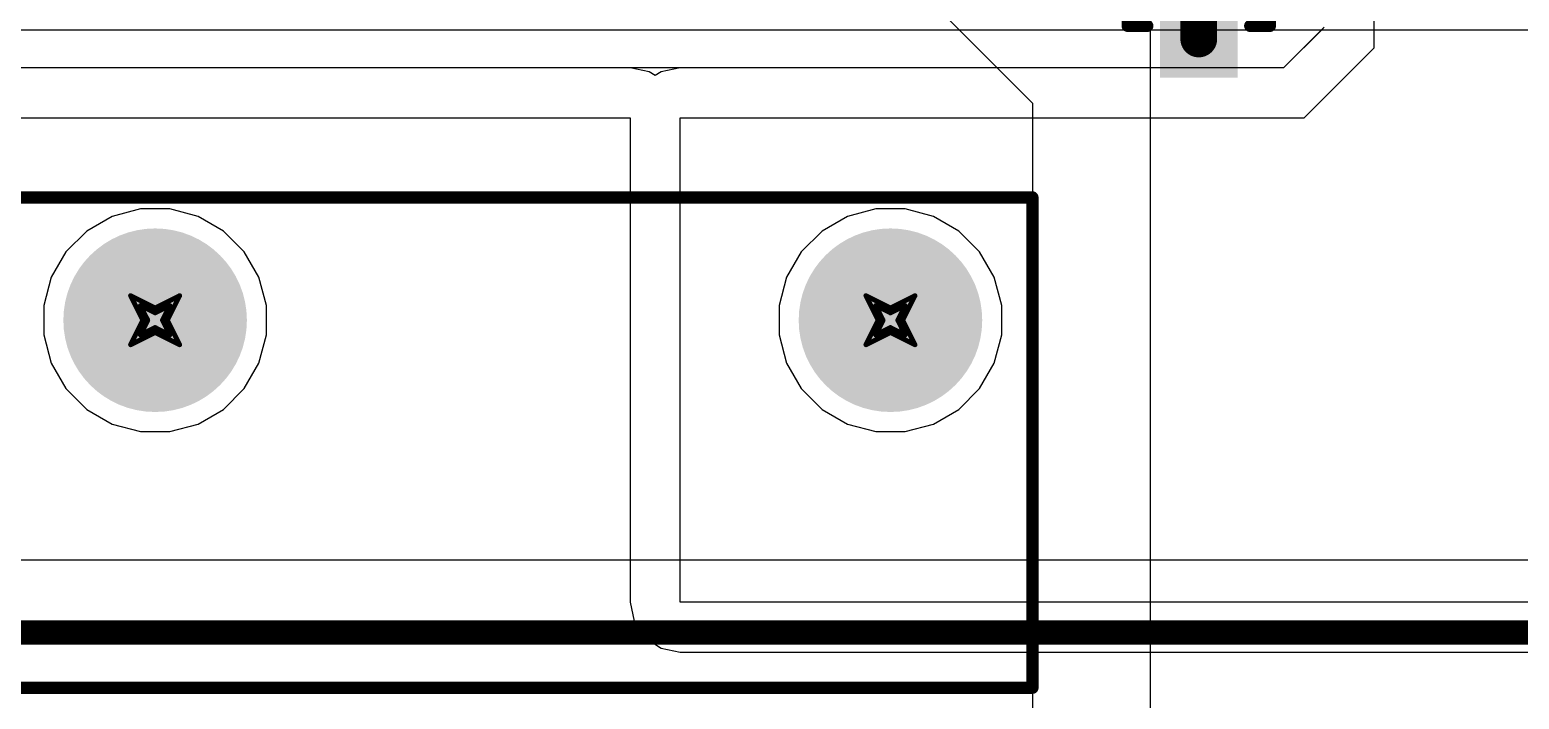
# Model space of a CAD drawing. Header units: inches. Extents: x -3 to 5259, y -3 to 5282.
# Drawn here: x 64.2 to 79.64, y 65.72 to 72.65 of the extents above; entities that cross this region are included whole.
import ezdxf

# ---------------------------------------------------------------- set-up
doc = ezdxf.new("R2010")
doc.units = ezdxf.units.IN
for name, color, linetype in [('Bottom Layer', 5, 'Continuous'), ('Bottom Solder', 6, 'Continuous'), ('Drill Drawing', 1, 'Continuous'), ('Layer 1', 16, 'Continuous'), ('Layer 2', 76, 'Continuous'), ('Multi-Layer', 9, 'Continuous'), ('Pad Holes', 156, 'Continuous'), ('Top Layer', 1, 'Continuous'), ('Top Overlay', 2, 'Continuous'), ('Top Paste', 8, 'Continuous'), ('Top Solder', 216, 'Continuous')]:
    doc.layers.add(name, color=color, linetype=linetype)

# ---------------------------------------------------------------- blocks, each defined once
blk = doc.blocks.new('G6DN_1A_SL_DC24_178')
at = {"layer": 'Bottom Layer'}
h = blk.add_hatch(color=5, dxfattribs=at)
edge = h.paths.add_edge_path()
edge.add_arc((1.27, 0), 0.9, 0, 360)
h = blk.add_hatch(color=5, dxfattribs=at)
edge = h.paths.add_edge_path()
edge.add_arc((8.89, 0), 0.9, 0, 360)
at = {"layer": 'Bottom Solder'}
h = blk.add_hatch(color=6, dxfattribs=at)
edge = h.paths.add_edge_path()
edge.add_arc((1.27, 0), 0.951, 0, 360)
h = blk.add_hatch(color=6, dxfattribs=at)
edge = h.paths.add_edge_path()
edge.add_arc((8.89, 0), 0.951, 0, 360)
at = {"layer": 'Layer 1'}
h = blk.add_hatch(color=16, dxfattribs=at)
edge = h.paths.add_edge_path()
edge.add_arc((1.27, 0), 0.9, 0, 360)
h = blk.add_hatch(color=16, dxfattribs=at)
edge = h.paths.add_edge_path()
edge.add_arc((8.89, 0), 0.9, 0, 360)
at = {"layer": 'Layer 2'}
h = blk.add_hatch(color=76, dxfattribs=at)
edge = h.paths.add_edge_path()
edge.add_arc((1.27, 0), 0.9, 0, 360)
h = blk.add_hatch(color=76, dxfattribs=at)
edge = h.paths.add_edge_path()
edge.add_arc((8.89, 0), 0.9, 0, 360)
at = {"layer": 'Multi-Layer'}
h = blk.add_hatch(color=9, dxfattribs=at)
edge = h.paths.add_edge_path()
edge.add_arc((1.27, 0), 0.9, 0, 360)
h = blk.add_hatch(color=9, dxfattribs=at)
edge = h.paths.add_edge_path()
edge.add_arc((8.89, 0), 0.9, 0, 360)
at = {"layer": 'Pad Holes'}
h = blk.add_hatch(color=7, dxfattribs=at)
edge = h.paths.add_edge_path()
edge.add_arc((1.27, 0), 0.6, 0, 360)
h = blk.add_hatch(color=7, dxfattribs=at)
edge = h.paths.add_edge_path()
edge.add_arc((8.89, 0), 0.6, 0, 360)
at = {"layer": 'Top Layer'}
h = blk.add_hatch(color=1, dxfattribs=at)
edge = h.paths.add_edge_path()
edge.add_arc((1.27, 0), 0.9, 0, 360)
h = blk.add_hatch(color=1, dxfattribs=at)
edge = h.paths.add_edge_path()
edge.add_arc((8.89, 0), 0.9, 0, 360)
at = {"layer": 'Top Solder'}
h = blk.add_hatch(color=216, dxfattribs=at)
edge = h.paths.add_edge_path()
edge.add_arc((1.27, 0), 0.951, 0, 360)
h = blk.add_hatch(color=216, dxfattribs=at)
edge = h.paths.add_edge_path()
edge.add_arc((8.89, 0), 0.951, 0, 360)
at = {"layer": 'Top Overlay'}
for points in [[(-9.959, 1.272, 0.127, 0.127, 0), (10.361, 1.272, 0.127, 0.127, 0)], [(10.361, -3.808, 0.127, 0.127, 0), (10.361, 1.272, 0.127, 0.127, 0)], [(-9.959, -3.808, 0.127, 0.127, 0), (10.361, -3.808, 0.127, 0.127, 0)]]:
    blk.add_lwpolyline(points, format="xyseb", dxfattribs=at)
for points in [[(10.329, 1.272, 0.0635, 0.0635, 1), (10.393, 1.272, 0.0635, 0.0635, 1)], [(10.329, 1.272, 0.0635, 0.0635, 1), (10.393, 1.272, 0.0635, 0.0635, 1)], [(10.329, -3.808, 0.0635, 0.0635, 1), (10.393, -3.808, 0.0635, 0.0635, 1)], [(10.329, -3.808, 0.0635, 0.0635, 1), (10.393, -3.808, 0.0635, 0.0635, 1)]]:
    blk.add_lwpolyline(points, format="xyseb", close=True, dxfattribs=at)
blk = doc.blocks.new('SOD323F_196')
at = {"layer": 'Top Layer'}
for points in [[(-1.35, 0.3), (-0.75, 0.3), (-0.75, -0.3), (-1.35, -0.3)], [(0.75, 0.3), (1.35, 0.3), (1.35, -0.3), (0.75, -0.3)]]:
    blk.add_hatch(color=1, dxfattribs=at).paths.add_polyline_path(points)
at = {"layer": 'Top Overlay'}
for points in [[(0.988, 0.38), (2.108, 0.38), (2.108, 0.787), (0.988, 0.787)], [(1.421, -0.406), (2.107, -0.406), (2.107, 0.457), (1.421, 0.457)], [(0.988, -0.788), (2.108, -0.788), (2.108, -0.382), (0.988, -0.382)]]:
    blk.add_hatch(color=2, dxfattribs=at).paths.add_polyline_path(points)
at = {"layer": 'Top Paste'}
for points in [[(-1.35, 0.3), (-0.75, 0.3), (-0.75, -0.3), (-1.35, -0.3)], [(0.75, 0.3), (1.35, 0.3), (1.35, -0.3), (0.75, -0.3)]]:
    blk.add_hatch(color=8, dxfattribs=at).paths.add_polyline_path(points)
at = {"layer": 'Top Solder'}
for points in [[(-1.452, 0.402), (-0.648, 0.402), (-0.648, -0.402), (-1.452, -0.402)], [(0.648, 0.402), (1.452, 0.402), (1.452, -0.402), (0.648, -0.402)]]:
    blk.add_hatch(color=216, dxfattribs=at).paths.add_polyline_path(points)
at = {"layer": 'Top Overlay'}
for points in [[(-0.914, 0.737, 0.127, 0.127, 0), (0.988, 0.737, 0.127, 0.127, 0)], [(-0.914, 0.737, 0.127, 0.127, 0), (-0.914, 0.533, 0.127, 0.127, 0)], [(-0.914, -0.533, 0.127, 0.127, 0), (-0.914, -0.737, 0.127, 0.127, 0)], [(-0.914, -0.737, 0.127, 0.127, 0), (0.988, -0.737, 0.127, 0.127, 0)]]:
    blk.add_lwpolyline(points, format="xyseb", dxfattribs=at)
for points in [[(-0.946, 0.737, 0.0635, 0.0635, 1), (-0.883, 0.737, 0.0635, 0.0635, 1)], [(-0.946, 0.737, 0.0635, 0.0635, 1), (-0.883, 0.737, 0.0635, 0.0635, 1)], [(0.957, 0.737, 0.0635, 0.0635, 1), (1.02, 0.737, 0.0635, 0.0635, 1)], [(-0.946, 0.533, 0.0635, 0.0635, 1), (-0.883, 0.533, 0.0635, 0.0635, 1)], [(-0.946, -0.533, 0.0635, 0.0635, 1), (-0.883, -0.533, 0.0635, 0.0635, 1)], [(-0.946, -0.737, 0.0635, 0.0635, 1), (-0.883, -0.737, 0.0635, 0.0635, 1)], [(-0.946, -0.737, 0.0635, 0.0635, 1), (-0.883, -0.737, 0.0635, 0.0635, 1)], [(0.957, -0.737, 0.0635, 0.0635, 1), (1.02, -0.737, 0.0635, 0.0635, 1)]]:
    blk.add_lwpolyline(points, format="xyseb", close=True, dxfattribs=at)

msp = doc.modelspace()

# ---------------------------------------------------------------- linework, layer by layer
at = {"layer": 'Bottom Layer'}
for p, q in [((72.878, 73.609), (74.594, 71.893)), ((75.819, 29.465), (75.819, 73.05)), ((74.594, 71.893), (74.594, 42.236)), ((65.057, 70.718), (64.794, 70.566)), ((65.351, 70.797), (65.057, 70.718)), ((65.655, 70.797), (65.351, 70.797)), ((65.948, 70.718), (65.655, 70.797)), ((66.211, 70.566), (65.948, 70.718)), ((72.677, 70.718), (72.414, 70.566)), ((72.971, 70.797), (72.677, 70.718)), ((73.275, 70.797), (72.971, 70.797)), ((73.568, 70.718), (73.275, 70.797)), ((73.831, 70.566), (73.568, 70.718)), ((64.794, 70.566), (64.579, 70.351)), ((66.426, 70.351), (66.211, 70.566)), ((72.414, 70.566), (72.199, 70.351)), ((74.046, 70.351), (73.831, 70.566)), ((64.579, 70.351), (64.427, 70.088)), ((66.578, 70.088), (66.426, 70.351)), ((72.199, 70.351), (72.047, 70.088)), ((74.198, 70.088), (74.046, 70.351)), ((64.427, 70.088), (64.349, 69.795)), ((66.657, 69.795), (66.578, 70.088)), ((72.047, 70.088), (71.969, 69.795)), ((74.277, 69.795), (74.198, 70.088)), ((64.349, 69.795), (64.349, 69.491)), ((66.657, 69.491), (66.657, 69.795)), ((71.969, 69.795), (71.969, 69.491)), ((74.277, 69.491), (74.277, 69.795)), ((64.349, 69.491), (64.427, 69.197)), ((66.578, 69.197), (66.657, 69.491)), ((71.969, 69.491), (72.047, 69.197)), ((74.198, 69.197), (74.277, 69.491)), ((64.427, 69.197), (64.579, 68.934)), ((66.426, 68.934), (66.578, 69.197)), ((72.047, 69.197), (72.199, 68.934)), ((74.046, 68.934), (74.198, 69.197)), ((64.579, 68.934), (64.794, 68.719)), ((66.211, 68.719), (66.426, 68.934)), ((72.199, 68.934), (72.414, 68.719)), ((73.831, 68.719), (74.046, 68.934)), ((64.794, 68.719), (65.057, 68.567)), ((65.948, 68.567), (66.211, 68.719)), ((72.414, 68.719), (72.677, 68.567)), ((73.568, 68.567), (73.831, 68.719)), ((65.057, 68.567), (65.351, 68.489)), ((65.655, 68.489), (65.948, 68.567)), ((72.677, 68.567), (72.971, 68.489)), ((73.275, 68.489), (73.568, 68.567)), ((65.351, 68.489), (65.655, 68.489)), ((72.971, 68.489), (73.275, 68.489))]:
    msp.add_line(p, q, dxfattribs=at)
at = {"layer": 'Drill Drawing'}
for points in [[(65.249, 69.897, 0.0508, 0.0508, 0), (65.503, 69.77, 0.0508, 0.0508, 0)], [(65.249, 69.897, 0.0508, 0.0508, 0), (65.376, 69.643, 0.0508, 0.0508, 0)], [(65.503, 69.77, 0.0508, 0.0508, 0), (65.757, 69.897, 0.0508, 0.0508, 0)], [(65.63, 69.643, 0.0508, 0.0508, 0), (65.757, 69.897, 0.0508, 0.0508, 0)], [(72.869, 69.897, 0.0508, 0.0508, 0), (73.123, 69.77, 0.0508, 0.0508, 0)], [(72.869, 69.897, 0.0508, 0.0508, 0), (72.996, 69.643, 0.0508, 0.0508, 0)], [(73.123, 69.77, 0.0508, 0.0508, 0), (73.377, 69.897, 0.0508, 0.0508, 0)], [(73.25, 69.643, 0.0508, 0.0508, 0), (73.377, 69.897, 0.0508, 0.0508, 0)], [(65.35, 69.795, 0.0508, 0.0508, 0), (65.503, 69.719, 0.0508, 0.0508, 0)], [(65.35, 69.795, 0.0508, 0.0508, 0), (65.427, 69.643, 0.0508, 0.0508, 0)], [(65.503, 69.719, 0.0508, 0.0508, 0), (65.655, 69.795, 0.0508, 0.0508, 0)], [(65.579, 69.643, 0.0508, 0.0508, 0), (65.655, 69.795, 0.0508, 0.0508, 0)], [(72.97, 69.795, 0.0508, 0.0508, 0), (73.123, 69.719, 0.0508, 0.0508, 0)], [(72.97, 69.795, 0.0508, 0.0508, 0), (73.047, 69.643, 0.0508, 0.0508, 0)], [(73.123, 69.719, 0.0508, 0.0508, 0), (73.275, 69.795, 0.0508, 0.0508, 0)], [(73.199, 69.643, 0.0508, 0.0508, 0), (73.275, 69.795, 0.0508, 0.0508, 0)], [(65.249, 69.389, 0.0508, 0.0508, 0), (65.376, 69.643, 0.0508, 0.0508, 0)], [(65.35, 69.49, 0.0508, 0.0508, 0), (65.427, 69.643, 0.0508, 0.0508, 0)], [(65.579, 69.643, 0.0508, 0.0508, 0), (65.655, 69.49, 0.0508, 0.0508, 0)], [(65.63, 69.643, 0.0508, 0.0508, 0), (65.757, 69.389, 0.0508, 0.0508, 0)], [(72.869, 69.389, 0.0508, 0.0508, 0), (72.996, 69.643, 0.0508, 0.0508, 0)], [(72.97, 69.49, 0.0508, 0.0508, 0), (73.047, 69.643, 0.0508, 0.0508, 0)], [(73.199, 69.643, 0.0508, 0.0508, 0), (73.275, 69.49, 0.0508, 0.0508, 0)], [(73.25, 69.643, 0.0508, 0.0508, 0), (73.377, 69.389, 0.0508, 0.0508, 0)], [(65.249, 69.389, 0.0508, 0.0508, 0), (65.503, 69.516, 0.0508, 0.0508, 0)], [(65.35, 69.49, 0.0508, 0.0508, 0), (65.503, 69.567, 0.0508, 0.0508, 0)], [(65.503, 69.567, 0.0508, 0.0508, 0), (65.655, 69.49, 0.0508, 0.0508, 0)], [(65.503, 69.516, 0.0508, 0.0508, 0), (65.757, 69.389, 0.0508, 0.0508, 0)], [(72.869, 69.389, 0.0508, 0.0508, 0), (73.123, 69.516, 0.0508, 0.0508, 0)], [(72.97, 69.49, 0.0508, 0.0508, 0), (73.123, 69.567, 0.0508, 0.0508, 0)], [(73.123, 69.567, 0.0508, 0.0508, 0), (73.275, 69.49, 0.0508, 0.0508, 0)], [(73.123, 69.516, 0.0508, 0.0508, 0), (73.377, 69.389, 0.0508, 0.0508, 0)]]:
    msp.add_lwpolyline(points, format="xyseb", dxfattribs=at)
for points in [[(65.236, 69.897, 0.0254, 0.0254, 1), (65.262, 69.897, 0.0254, 0.0254, 1)], [(65.236, 69.897, 0.0254, 0.0254, 1), (65.262, 69.897, 0.0254, 0.0254, 1)], [(65.744, 69.897, 0.0254, 0.0254, 1), (65.77, 69.897, 0.0254, 0.0254, 1)], [(65.744, 69.897, 0.0254, 0.0254, 1), (65.77, 69.897, 0.0254, 0.0254, 1)], [(72.856, 69.897, 0.0254, 0.0254, 1), (72.882, 69.897, 0.0254, 0.0254, 1)], [(72.856, 69.897, 0.0254, 0.0254, 1), (72.882, 69.897, 0.0254, 0.0254, 1)], [(73.364, 69.897, 0.0254, 0.0254, 1), (73.39, 69.897, 0.0254, 0.0254, 1)], [(73.364, 69.897, 0.0254, 0.0254, 1), (73.39, 69.897, 0.0254, 0.0254, 1)], [(65.338, 69.795, 0.0254, 0.0254, 1), (65.363, 69.795, 0.0254, 0.0254, 1)], [(65.338, 69.795, 0.0254, 0.0254, 1), (65.363, 69.795, 0.0254, 0.0254, 1)], [(65.49, 69.77, 0.0254, 0.0254, 1), (65.516, 69.77, 0.0254, 0.0254, 1)], [(65.49, 69.77, 0.0254, 0.0254, 1), (65.516, 69.77, 0.0254, 0.0254, 1)], [(65.643, 69.795, 0.0254, 0.0254, 1), (65.668, 69.795, 0.0254, 0.0254, 1)], [(65.643, 69.795, 0.0254, 0.0254, 1), (65.668, 69.795, 0.0254, 0.0254, 1)], [(72.958, 69.795, 0.0254, 0.0254, 1), (72.983, 69.795, 0.0254, 0.0254, 1)], [(72.958, 69.795, 0.0254, 0.0254, 1), (72.983, 69.795, 0.0254, 0.0254, 1)], [(73.11, 69.77, 0.0254, 0.0254, 1), (73.136, 69.77, 0.0254, 0.0254, 1)], [(73.11, 69.77, 0.0254, 0.0254, 1), (73.136, 69.77, 0.0254, 0.0254, 1)], [(73.263, 69.795, 0.0254, 0.0254, 1), (73.288, 69.795, 0.0254, 0.0254, 1)], [(73.263, 69.795, 0.0254, 0.0254, 1), (73.288, 69.795, 0.0254, 0.0254, 1)], [(65.363, 69.643, 0.0254, 0.0254, 1), (65.389, 69.643, 0.0254, 0.0254, 1)], [(65.363, 69.643, 0.0254, 0.0254, 1), (65.389, 69.643, 0.0254, 0.0254, 1)], [(65.414, 69.643, 0.0254, 0.0254, 1), (65.439, 69.643, 0.0254, 0.0254, 1)], [(65.414, 69.643, 0.0254, 0.0254, 1), (65.439, 69.643, 0.0254, 0.0254, 1)], [(65.49, 69.719, 0.0254, 0.0254, 1), (65.516, 69.719, 0.0254, 0.0254, 1)], [(65.49, 69.719, 0.0254, 0.0254, 1), (65.516, 69.719, 0.0254, 0.0254, 1)], [(65.566, 69.643, 0.0254, 0.0254, 1), (65.592, 69.643, 0.0254, 0.0254, 1)], [(65.566, 69.643, 0.0254, 0.0254, 1), (65.592, 69.643, 0.0254, 0.0254, 1)], [(65.617, 69.643, 0.0254, 0.0254, 1), (65.643, 69.643, 0.0254, 0.0254, 1)], [(65.617, 69.643, 0.0254, 0.0254, 1), (65.643, 69.643, 0.0254, 0.0254, 1)], [(72.983, 69.643, 0.0254, 0.0254, 1), (73.009, 69.643, 0.0254, 0.0254, 1)], [(72.983, 69.643, 0.0254, 0.0254, 1), (73.009, 69.643, 0.0254, 0.0254, 1)], [(73.034, 69.643, 0.0254, 0.0254, 1), (73.059, 69.643, 0.0254, 0.0254, 1)], [(73.034, 69.643, 0.0254, 0.0254, 1), (73.059, 69.643, 0.0254, 0.0254, 1)], [(73.11, 69.719, 0.0254, 0.0254, 1), (73.136, 69.719, 0.0254, 0.0254, 1)], [(73.11, 69.719, 0.0254, 0.0254, 1), (73.136, 69.719, 0.0254, 0.0254, 1)], [(73.186, 69.643, 0.0254, 0.0254, 1), (73.212, 69.643, 0.0254, 0.0254, 1)], [(73.186, 69.643, 0.0254, 0.0254, 1), (73.212, 69.643, 0.0254, 0.0254, 1)], [(73.237, 69.643, 0.0254, 0.0254, 1), (73.263, 69.643, 0.0254, 0.0254, 1)], [(73.237, 69.643, 0.0254, 0.0254, 1), (73.263, 69.643, 0.0254, 0.0254, 1)], [(65.338, 69.49, 0.0254, 0.0254, 1), (65.363, 69.49, 0.0254, 0.0254, 1)], [(65.338, 69.49, 0.0254, 0.0254, 1), (65.363, 69.49, 0.0254, 0.0254, 1)], [(65.49, 69.567, 0.0254, 0.0254, 1), (65.516, 69.567, 0.0254, 0.0254, 1)], [(65.49, 69.567, 0.0254, 0.0254, 1), (65.516, 69.567, 0.0254, 0.0254, 1)], [(65.49, 69.516, 0.0254, 0.0254, 1), (65.516, 69.516, 0.0254, 0.0254, 1)], [(65.49, 69.516, 0.0254, 0.0254, 1), (65.516, 69.516, 0.0254, 0.0254, 1)], [(65.643, 69.49, 0.0254, 0.0254, 1), (65.668, 69.49, 0.0254, 0.0254, 1)], [(65.643, 69.49, 0.0254, 0.0254, 1), (65.668, 69.49, 0.0254, 0.0254, 1)], [(72.958, 69.49, 0.0254, 0.0254, 1), (72.983, 69.49, 0.0254, 0.0254, 1)], [(72.958, 69.49, 0.0254, 0.0254, 1), (72.983, 69.49, 0.0254, 0.0254, 1)], [(73.11, 69.567, 0.0254, 0.0254, 1), (73.136, 69.567, 0.0254, 0.0254, 1)], [(73.11, 69.567, 0.0254, 0.0254, 1), (73.136, 69.567, 0.0254, 0.0254, 1)], [(73.11, 69.516, 0.0254, 0.0254, 1), (73.136, 69.516, 0.0254, 0.0254, 1)], [(73.11, 69.516, 0.0254, 0.0254, 1), (73.136, 69.516, 0.0254, 0.0254, 1)], [(73.263, 69.49, 0.0254, 0.0254, 1), (73.288, 69.49, 0.0254, 0.0254, 1)], [(73.263, 69.49, 0.0254, 0.0254, 1), (73.288, 69.49, 0.0254, 0.0254, 1)], [(65.236, 69.389, 0.0254, 0.0254, 1), (65.262, 69.389, 0.0254, 0.0254, 1)], [(65.236, 69.389, 0.0254, 0.0254, 1), (65.262, 69.389, 0.0254, 0.0254, 1)], [(65.744, 69.389, 0.0254, 0.0254, 1), (65.77, 69.389, 0.0254, 0.0254, 1)], [(65.744, 69.389, 0.0254, 0.0254, 1), (65.77, 69.389, 0.0254, 0.0254, 1)], [(72.856, 69.389, 0.0254, 0.0254, 1), (72.882, 69.389, 0.0254, 0.0254, 1)], [(72.856, 69.389, 0.0254, 0.0254, 1), (72.882, 69.389, 0.0254, 0.0254, 1)], [(73.364, 69.389, 0.0254, 0.0254, 1), (73.39, 69.389, 0.0254, 0.0254, 1)], [(73.364, 69.389, 0.0254, 0.0254, 1), (73.39, 69.389, 0.0254, 0.0254, 1)]]:
    msp.add_lwpolyline(points, format="xyseb", close=True, dxfattribs=at)
at = {"layer": 'Layer 1'}
for p, q in [((65.057, 70.718), (64.794, 70.566)), ((65.351, 70.797), (65.057, 70.718)), ((65.655, 70.797), (65.351, 70.797)), ((65.948, 70.718), (65.655, 70.797)), ((66.211, 70.566), (65.948, 70.718)), ((72.677, 70.718), (72.414, 70.566)), ((72.971, 70.797), (72.677, 70.718)), ((73.275, 70.797), (72.971, 70.797)), ((73.568, 70.718), (73.275, 70.797)), ((73.831, 70.566), (73.568, 70.718)), ((64.794, 70.566), (64.579, 70.351)), ((66.426, 70.351), (66.211, 70.566)), ((72.414, 70.566), (72.199, 70.351)), ((74.046, 70.351), (73.831, 70.566)), ((64.579, 70.351), (64.427, 70.088)), ((66.578, 70.088), (66.426, 70.351)), ((72.199, 70.351), (72.047, 70.088)), ((74.198, 70.088), (74.046, 70.351)), ((64.427, 70.088), (64.349, 69.795)), ((66.657, 69.795), (66.578, 70.088)), ((72.047, 70.088), (71.969, 69.795)), ((74.277, 69.795), (74.198, 70.088)), ((64.349, 69.795), (64.349, 69.491)), ((66.657, 69.491), (66.657, 69.795)), ((71.969, 69.795), (71.969, 69.491)), ((74.277, 69.491), (74.277, 69.795)), ((64.349, 69.491), (64.427, 69.197)), ((66.578, 69.197), (66.657, 69.491)), ((71.969, 69.491), (72.047, 69.197)), ((74.198, 69.197), (74.277, 69.491)), ((64.427, 69.197), (64.579, 68.934)), ((66.426, 68.934), (66.578, 69.197)), ((72.047, 69.197), (72.199, 68.934)), ((74.046, 68.934), (74.198, 69.197)), ((64.579, 68.934), (64.794, 68.719)), ((66.211, 68.719), (66.426, 68.934)), ((72.199, 68.934), (72.414, 68.719)), ((73.831, 68.719), (74.046, 68.934)), ((64.794, 68.719), (65.057, 68.567)), ((65.948, 68.567), (66.211, 68.719)), ((72.414, 68.719), (72.677, 68.567)), ((73.568, 68.567), (73.831, 68.719)), ((65.057, 68.567), (65.351, 68.489)), ((65.655, 68.489), (65.948, 68.567)), ((72.677, 68.567), (72.971, 68.489)), ((73.275, 68.489), (73.568, 68.567)), ((65.351, 68.489), (65.655, 68.489)), ((72.971, 68.489), (73.275, 68.489))]:
    msp.add_line(p, q, dxfattribs=at)
at = {"layer": 'Layer 2'}
for p, q in [((49.897, 72.652), (113.028, 72.652)), ((65.057, 70.718), (64.794, 70.566)), ((65.351, 70.797), (65.057, 70.718)), ((65.655, 70.797), (65.351, 70.797)), ((65.948, 70.718), (65.655, 70.797)), ((66.211, 70.566), (65.948, 70.718)), ((72.677, 70.718), (72.414, 70.566)), ((72.971, 70.797), (72.677, 70.718)), ((73.275, 70.797), (72.971, 70.797)), ((73.568, 70.718), (73.275, 70.797)), ((73.831, 70.566), (73.568, 70.718)), ((64.794, 70.566), (64.579, 70.351)), ((66.426, 70.351), (66.211, 70.566)), ((72.414, 70.566), (72.199, 70.351)), ((74.046, 70.351), (73.831, 70.566)), ((64.579, 70.351), (64.427, 70.088)), ((66.578, 70.088), (66.426, 70.351)), ((72.199, 70.351), (72.047, 70.088)), ((74.198, 70.088), (74.046, 70.351)), ((64.427, 70.088), (64.349, 69.795)), ((66.657, 69.795), (66.578, 70.088)), ((72.047, 70.088), (71.969, 69.795)), ((74.277, 69.795), (74.198, 70.088)), ((64.349, 69.795), (64.349, 69.491)), ((66.657, 69.491), (66.657, 69.795)), ((71.969, 69.795), (71.969, 69.491)), ((74.277, 69.491), (74.277, 69.795)), ((64.349, 69.491), (64.427, 69.197)), ((66.578, 69.197), (66.657, 69.491)), ((71.969, 69.491), (72.047, 69.197)), ((74.198, 69.197), (74.277, 69.491)), ((64.427, 69.197), (64.579, 68.934)), ((66.426, 68.934), (66.578, 69.197)), ((72.047, 69.197), (72.199, 68.934)), ((74.046, 68.934), (74.198, 69.197)), ((64.579, 68.934), (64.794, 68.719)), ((66.211, 68.719), (66.426, 68.934)), ((72.199, 68.934), (72.414, 68.719)), ((73.831, 68.719), (74.046, 68.934)), ((64.794, 68.719), (65.057, 68.567)), ((65.948, 68.567), (66.211, 68.719)), ((72.414, 68.719), (72.677, 68.567)), ((73.568, 68.567), (73.831, 68.719)), ((65.057, 68.567), (65.351, 68.489)), ((65.655, 68.489), (65.948, 68.567)), ((72.677, 68.567), (72.971, 68.489)), ((73.275, 68.489), (73.568, 68.567)), ((65.351, 68.489), (65.655, 68.489)), ((72.971, 68.489), (73.275, 68.489)), ((89.103, 67.158), (54.078, 67.158))]:
    msp.add_line(p, q, dxfattribs=at)
msp.add_lwpolyline([(26.008, 66.407, 0.254, 0.254, 0), (86.79, 66.407, 0.254, 0.254, 0)], format="xyseb", dxfattribs=at)
at = {"layer": 'Top Layer'}
for p, q in [((78.136, 72.464), (78.136, 81.897)), ((77.618, 72.678), (77.197, 72.257)), ((77.606, 72.666), (77.197, 72.257)), ((77.411, 71.739), (78.136, 72.464)), ((70.426, 72.257), (58.401, 72.257)), ((70.943, 72.257), (58.401, 72.257)), ((70.624, 72.217), (70.426, 72.257)), ((70.944, 72.257), (70.746, 72.217)), ((70.944, 72.257), (70.943, 72.257)), ((77.197, 72.257), (70.944, 72.257)), ((77.197, 72.257), (70.944, 72.257)), ((70.685, 72.177), (70.624, 72.217)), ((70.746, 72.217), (70.685, 72.177)), ((58.401, 71.739), (70.426, 71.739)), ((70.426, 71.739), (70.426, 66.723)), ((70.944, 66.723), (70.944, 71.739)), ((70.944, 71.739), (77.411, 71.739)), ((70.426, 66.723), (70.466, 66.525)), ((82.768, 66.723), (70.944, 66.723)), ((70.466, 66.525), (70.578, 66.357)), ((70.578, 66.357), (70.746, 66.245)), ((70.746, 66.245), (70.944, 66.205)), ((70.944, 66.205), (82.768, 66.205))]:
    msp.add_line(p, q, dxfattribs=at)
msp.add_lwpolyline([(76.318, 72.557, 0.381, 0.381, 0), (76.318, 73.207, 0.381, 0.381, 0)], format="xyseb", dxfattribs=at)
msp.add_lwpolyline([(76.223, 72.557, 0.191, 0.191, 1), (76.413, 72.557, 0.191, 0.191, 1)], format="xyseb", close=True, dxfattribs=at)

# ---------------------------------------------------------------- block references
at = {"rotation": 90}
msp.add_blockref('SOD323F_196', (76.318, 73.607), dxfattribs=at)
msp.add_blockref('G6DN_1A_SL_DC24_178', (64.233, 69.643))

doc.saveas('drawing.dxf')
